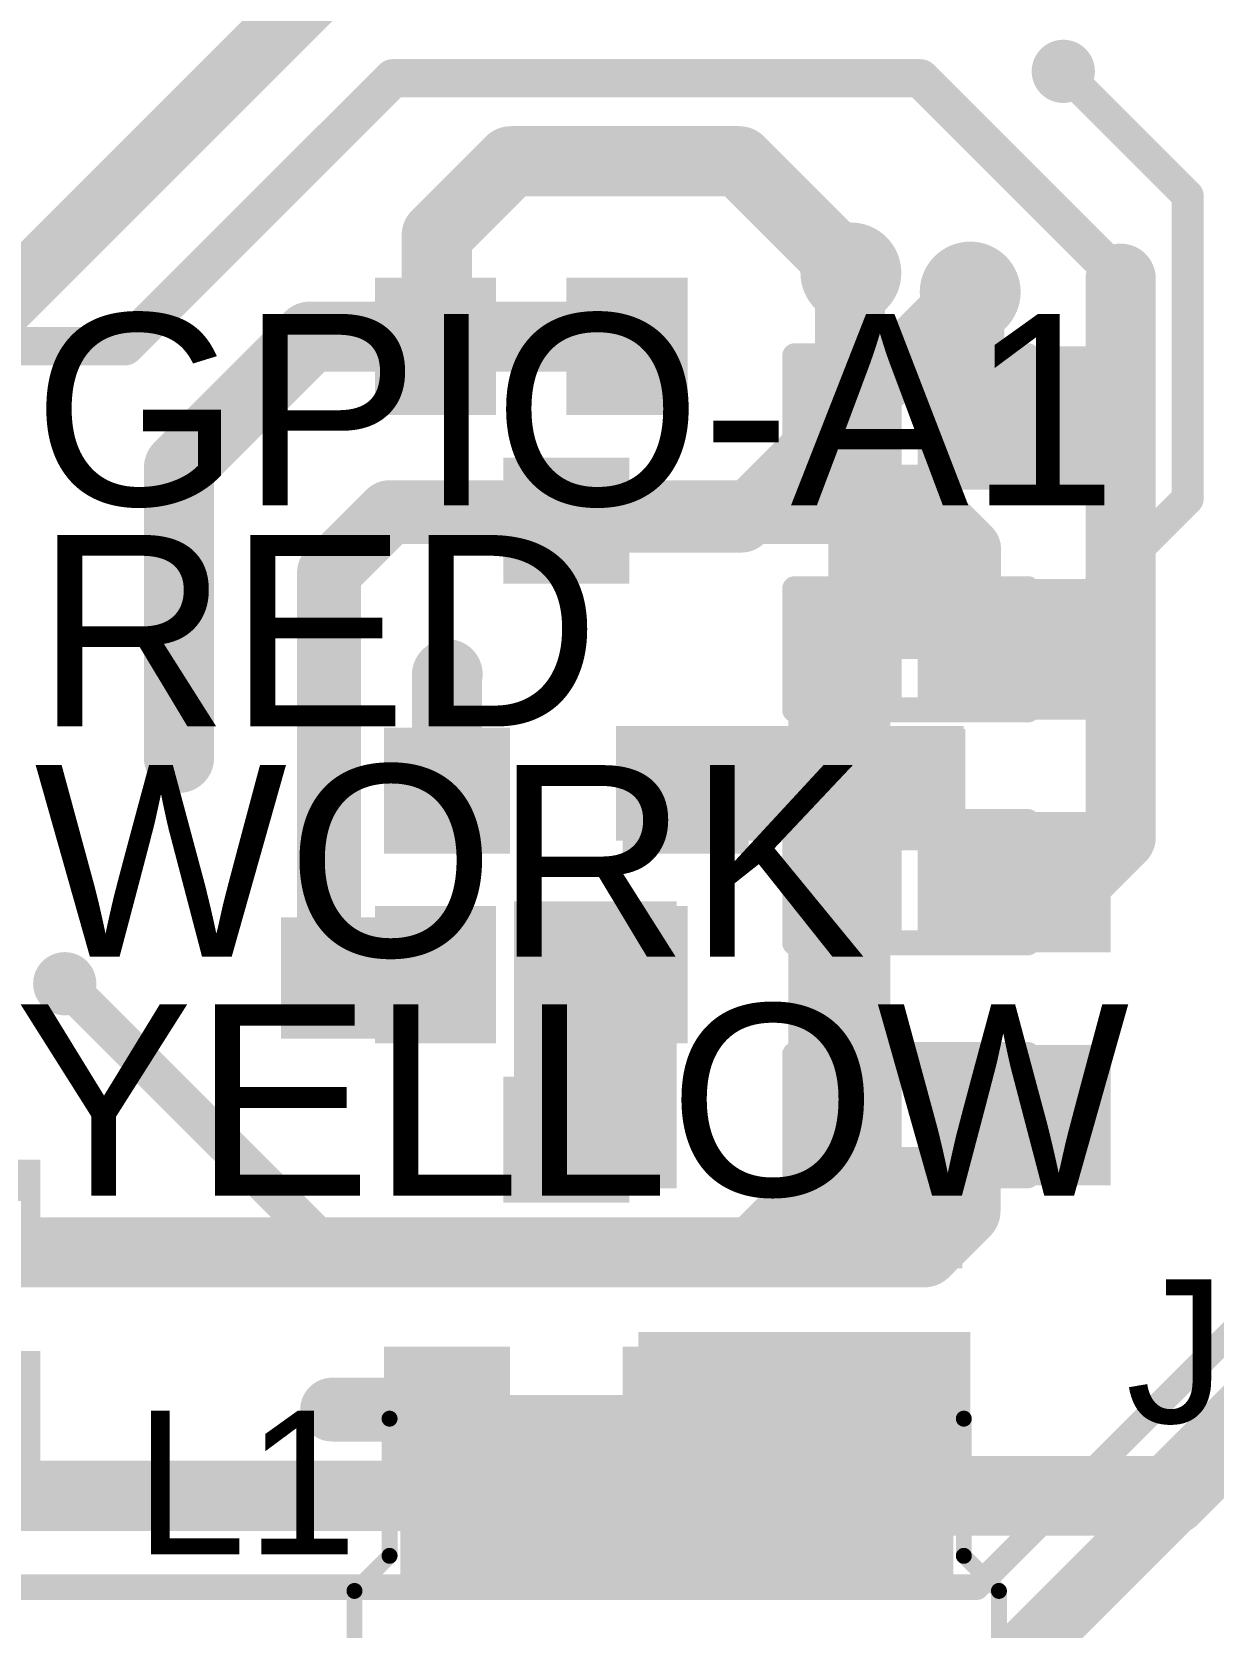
# Model space of a CAD drawing. Header units: millimetres. Extents: x -0.39 to 4.37, y -0.38 to 3.54.
# Drawn here: x 3.323 to 3.693, y 0.397 to 0.897 of the extents above; entities that cross this region are included whole.
import ezdxf

# ---------------------------------------------------------------- set-up
doc = ezdxf.new("R2010")
doc.units = ezdxf.units.MM
doc.header["$MEASUREMENT"] = 0
for name, color, linetype in [('BottomLayer', 5, 'Continuous'), ('BottomPaste', 16, 'Continuous'), ('BottomSolder', 6, 'Continuous'), ('TopLayer', 1, 'Continuous'), ('TopOverlay', 2, 'Continuous'), ('TopPaste', 8, 'Continuous'), ('TopSolder', 216, 'Continuous'), ('ViaHoleLayer', 16, 'Continuous')]:
    doc.layers.add(name, color=color, linetype=linetype)
doc.styles.add('Arial', font='', dxfattribs={"height": 0.2})
doc.styles.get('Arial').set_extended_font_data('Arial')

# ---------------------------------------------------------------- blocks, each defined once
blk = doc.blocks.new('FNR5040SR24NT_78')
at = {"layer": 'TopLayer'}
for points in [[(-0.10039, 0.08268), (-0.04528, 0.08268), (-0.04528, -0.08268), (-0.10039, -0.08268)], [(0.04528, 0.08268), (0.10039, 0.08268), (0.10039, -0.08268), (0.04528, -0.08268)]]:
    blk.add_hatch(color=1, dxfattribs=at).paths.add_polyline_path(points)
at = {"layer": 'TopPaste'}
for points in [[(-0.10039, 0.08268), (-0.04528, 0.08268), (-0.04528, -0.08268), (-0.10039, -0.08268)], [(0.04528, 0.08268), (0.10039, 0.08268), (0.10039, -0.08268), (0.04528, -0.08268)]]:
    blk.add_hatch(color=8, dxfattribs=at).paths.add_polyline_path(points)
at = {"layer": 'TopSolder'}
for points in [[(-0.10439, 0.08668), (-0.04128, 0.08668), (-0.04128, -0.08668), (-0.10439, -0.08668)], [(0.04128, 0.08668), (0.10439, 0.08668), (0.10439, -0.08668), (0.04128, -0.08668)]]:
    blk.add_hatch(color=216, dxfattribs=at).paths.add_polyline_path(points)
at = {"layer": 'TopOverlay', "const_width": 0.005}
for points in [[(-0.054, 0.09), (-0.043, 0.101)], [(0.042, 0.101), (-0.043, 0.101)], [(0.053, 0.09), (0.042, 0.101)], [(-0.054, 0.09), (-0.097, 0.09)], [(0.096, 0.09), (0.053, 0.09)], [(-0.054, -0.09), (-0.097, -0.09)], [(-0.043, -0.101), (-0.054, -0.09)], [(0.042, -0.101), (0.053, -0.09)], [(0.096, -0.09), (0.053, -0.09)], [(0.042, -0.101), (-0.043, -0.101)]]:
    blk.add_lwpolyline(points, dxfattribs=at)
at = {"layer": 'TopOverlay', "const_width": 0.0025}
for points in [[(-0.04425, 0.101, 1), (-0.04175, 0.101, 1)], [(-0.04425, 0.101, 1), (-0.04175, 0.101, 1)], [(0.04075, 0.101, 1), (0.04325, 0.101, 1)], [(0.04075, 0.101, 1), (0.04325, 0.101, 1)], [(-0.09825, 0.09, 1), (-0.09575, 0.09, 1)], [(-0.05525, 0.09, 1), (-0.05275, 0.09, 1)], [(-0.05525, 0.09, 1), (-0.05275, 0.09, 1)], [(0.05175, 0.09, 1), (0.05425, 0.09, 1)], [(0.05175, 0.09, 1), (0.05425, 0.09, 1)], [(0.09475, 0.09, 1), (0.09725, 0.09, 1)], [(-0.09825, -0.09, 1), (-0.09575, -0.09, 1)], [(-0.05525, -0.09, 1), (-0.05275, -0.09, 1)], [(-0.05525, -0.09, 1), (-0.05275, -0.09, 1)], [(0.05175, -0.09, 1), (0.05425, -0.09, 1)], [(0.05175, -0.09, 1), (0.05425, -0.09, 1)], [(0.09475, -0.09, 1), (0.09725, -0.09, 1)], [(-0.04425, -0.101, 1), (-0.04175, -0.101, 1)], [(-0.04425, -0.101, 1), (-0.04175, -0.101, 1)], [(0.04075, -0.101, 1), (0.04325, -0.101, 1)], [(0.04075, -0.101, 1), (0.04325, -0.101, 1)]]:
    blk.add_lwpolyline(points, format="xyb", close=True, dxfattribs=at)
blk = doc.blocks.new('RES0603_B_140')
at = {"layer": 'BottomLayer'}
for points in [[(-0.045, -0.0175), (-0.045, 0.0175), (-0.015, 0.0175), (-0.015, -0.0175)], [(0.015, -0.0175), (0.015, 0.0175), (0.045, 0.0175), (0.045, -0.0175)]]:
    blk.add_hatch(color=5, dxfattribs=at).paths.add_polyline_path(points)
at = {"layer": 'BottomPaste'}
for points in [[(-0.045, -0.0175), (-0.045, 0.0175), (-0.015, 0.0175), (-0.015, -0.0175)], [(0.015, -0.0175), (0.015, 0.0175), (0.045, 0.0175), (0.045, -0.0175)]]:
    blk.add_hatch(color=16, dxfattribs=at).paths.add_polyline_path(points)
at = {"layer": 'BottomSolder'}
for points in [[(-0.049, -0.0215), (-0.049, 0.0215), (-0.011, 0.0215), (-0.011, -0.0215)], [(0.011, -0.0215), (0.011, 0.0215), (0.049, 0.0215), (0.049, -0.0215)]]:
    blk.add_hatch(color=6, dxfattribs=at).paths.add_polyline_path(points)
blk = doc.blocks.new('RES0603_B_141')
at = {"layer": 'BottomLayer'}
for points in [[(-0.045, -0.0175), (-0.045, 0.0175), (-0.015, 0.0175), (-0.015, -0.0175)], [(0.015, -0.0175), (0.015, 0.0175), (0.045, 0.0175), (0.045, -0.0175)]]:
    blk.add_hatch(color=5, dxfattribs=at).paths.add_polyline_path(points)
at = {"layer": 'BottomPaste'}
for points in [[(-0.045, -0.0175), (-0.045, 0.0175), (-0.015, 0.0175), (-0.015, -0.0175)], [(0.015, -0.0175), (0.015, 0.0175), (0.045, 0.0175), (0.045, -0.0175)]]:
    blk.add_hatch(color=16, dxfattribs=at).paths.add_polyline_path(points)
at = {"layer": 'BottomSolder'}
for points in [[(-0.049, -0.0215), (-0.049, 0.0215), (-0.011, 0.0215), (-0.011, -0.0215)], [(0.011, -0.0215), (0.011, 0.0215), (0.049, 0.0215), (0.049, -0.0215)]]:
    blk.add_hatch(color=6, dxfattribs=at).paths.add_polyline_path(points)
blk = doc.blocks.new('RES0603_B_144')
at = {"layer": 'BottomLayer'}
for points in [[(-0.045, -0.0175), (-0.045, 0.0175), (-0.015, 0.0175), (-0.015, -0.0175)], [(0.015, -0.0175), (0.015, 0.0175), (0.045, 0.0175), (0.045, -0.0175)]]:
    blk.add_hatch(color=5, dxfattribs=at).paths.add_polyline_path(points)
at = {"layer": 'BottomPaste'}
for points in [[(-0.045, -0.0175), (-0.045, 0.0175), (-0.015, 0.0175), (-0.015, -0.0175)], [(0.015, -0.0175), (0.015, 0.0175), (0.045, 0.0175), (0.045, -0.0175)]]:
    blk.add_hatch(color=16, dxfattribs=at).paths.add_polyline_path(points)
at = {"layer": 'BottomSolder'}
for points in [[(-0.049, -0.0215), (-0.049, 0.0215), (-0.011, 0.0215), (-0.011, -0.0215)], [(0.011, -0.0215), (0.011, 0.0215), (0.049, 0.0215), (0.049, -0.0215)]]:
    blk.add_hatch(color=6, dxfattribs=at).paths.add_polyline_path(points)
blk = doc.blocks.new('RES0603_B_154')
at = {"layer": 'BottomLayer'}
for points in [[(-0.045, -0.0175), (-0.045, 0.0175), (-0.015, 0.0175), (-0.015, -0.0175)], [(0.015, -0.0175), (0.015, 0.0175), (0.045, 0.0175), (0.045, -0.0175)]]:
    blk.add_hatch(color=5, dxfattribs=at).paths.add_polyline_path(points)
at = {"layer": 'BottomPaste'}
for points in [[(-0.045, -0.0175), (-0.045, 0.0175), (-0.015, 0.0175), (-0.015, -0.0175)], [(0.015, -0.0175), (0.015, 0.0175), (0.045, 0.0175), (0.045, -0.0175)]]:
    blk.add_hatch(color=16, dxfattribs=at).paths.add_polyline_path(points)
at = {"layer": 'BottomSolder'}
for points in [[(-0.049, -0.0215), (-0.049, 0.0215), (-0.011, 0.0215), (-0.011, -0.0215)], [(0.011, -0.0215), (0.011, 0.0215), (0.049, 0.0215), (0.049, -0.0215)]]:
    blk.add_hatch(color=6, dxfattribs=at).paths.add_polyline_path(points)
blk = doc.blocks.new('RES0603_B_155')
at = {"layer": 'BottomLayer'}
for points in [[(-0.045, -0.0175), (-0.045, 0.0175), (-0.015, 0.0175), (-0.015, -0.0175)], [(0.015, -0.0175), (0.015, 0.0175), (0.045, 0.0175), (0.045, -0.0175)]]:
    blk.add_hatch(color=5, dxfattribs=at).paths.add_polyline_path(points)
at = {"layer": 'BottomPaste'}
for points in [[(-0.045, -0.0175), (-0.045, 0.0175), (-0.015, 0.0175), (-0.015, -0.0175)], [(0.015, -0.0175), (0.015, 0.0175), (0.045, 0.0175), (0.045, -0.0175)]]:
    blk.add_hatch(color=16, dxfattribs=at).paths.add_polyline_path(points)
at = {"layer": 'BottomSolder'}
for points in [[(-0.049, -0.0215), (-0.049, 0.0215), (-0.011, 0.0215), (-0.011, -0.0215)], [(0.011, -0.0215), (0.011, 0.0215), (0.049, 0.0215), (0.049, -0.0215)]]:
    blk.add_hatch(color=6, dxfattribs=at).paths.add_polyline_path(points)
blk = doc.blocks.new('SOT23_3_B_198')
at = {"layer": 'BottomLayer'}
for points in [[(-0.02166, 0.02657), (-0.05316, 0.02657), (-0.05316, 0.05807), (-0.02166, 0.05807)], [(0.05314, 0.02657), (0.02165, 0.02657), (0.02165, 0.05807), (0.05314, 0.05807)], [(0.01574, -0.05807), (-0.01575, -0.05807), (-0.01575, -0.02657), (0.01574, -0.02657)]]:
    blk.add_hatch(color=5, dxfattribs=at).paths.add_polyline_path(points)
at = {"layer": 'BottomPaste'}
for points in [[(-0.02166, 0.02657), (-0.05316, 0.02657), (-0.05316, 0.05807), (-0.02166, 0.05807)], [(0.05314, 0.02657), (0.02165, 0.02657), (0.02165, 0.05807), (0.05314, 0.05807)], [(0.01574, -0.05807), (-0.01575, -0.05807), (-0.01575, -0.02657), (0.01574, -0.02657)]]:
    blk.add_hatch(color=16, dxfattribs=at).paths.add_polyline_path(points)
at = {"layer": 'BottomSolder'}
for points in [[(-0.01766, 0.02257), (-0.05716, 0.02257), (-0.05716, 0.06207), (-0.01766, 0.06207)], [(0.05714, 0.02257), (0.01765, 0.02257), (0.01765, 0.06207), (0.05714, 0.06207)], [(0.01974, -0.06207), (-0.01975, -0.06207), (-0.01975, -0.02257), (0.01974, -0.02257)]]:
    blk.add_hatch(color=6, dxfattribs=at).paths.add_polyline_path(points)
blk = doc.blocks.new('SOT23_3_B_200')
at = {"layer": 'BottomLayer'}
for points in [[(-0.02166, 0.02657), (-0.05316, 0.02657), (-0.05316, 0.05807), (-0.02166, 0.05807)], [(0.05314, 0.02657), (0.02165, 0.02657), (0.02165, 0.05807), (0.05314, 0.05807)], [(0.01574, -0.05807), (-0.01575, -0.05807), (-0.01575, -0.02657), (0.01574, -0.02657)]]:
    blk.add_hatch(color=5, dxfattribs=at).paths.add_polyline_path(points)
at = {"layer": 'BottomPaste'}
for points in [[(-0.02166, 0.02657), (-0.05316, 0.02657), (-0.05316, 0.05807), (-0.02166, 0.05807)], [(0.05314, 0.02657), (0.02165, 0.02657), (0.02165, 0.05807), (0.05314, 0.05807)], [(0.01574, -0.05807), (-0.01575, -0.05807), (-0.01575, -0.02657), (0.01574, -0.02657)]]:
    blk.add_hatch(color=16, dxfattribs=at).paths.add_polyline_path(points)
at = {"layer": 'BottomSolder'}
for points in [[(-0.01766, 0.02257), (-0.05716, 0.02257), (-0.05716, 0.06207), (-0.01766, 0.06207)], [(0.05714, 0.02257), (0.01765, 0.02257), (0.01765, 0.06207), (0.05714, 0.06207)], [(0.01974, -0.06207), (-0.01975, -0.06207), (-0.01975, -0.02257), (0.01974, -0.02257)]]:
    blk.add_hatch(color=6, dxfattribs=at).paths.add_polyline_path(points)
blk = doc.blocks.new('LED_0402_228')
at = {"layer": 'TopLayer'}
for points in [[(-0.03091, 0.01417), (-0.0065, 0.01417), (-0.0065, -0.01417), (-0.03091, -0.01417)], [(0.0065, 0.01417), (0.03091, 0.01417), (0.03091, -0.01417), (0.0065, -0.01417)]]:
    blk.add_hatch(color=1, dxfattribs=at).paths.add_polyline_path(points)
at = {"layer": 'TopOverlay'}
blk.add_hatch(color=2, dxfattribs=at).paths.add_polyline_path([(0.037, -0.022), (0.063, -0.022), (0.063, 0.022), (0.037, 0.022)])
at = {"layer": 'TopPaste'}
for points in [[(-0.03091, 0.01417), (-0.0065, 0.01417), (-0.0065, -0.01417), (-0.03091, -0.01417)], [(0.0065, 0.01417), (0.03091, 0.01417), (0.03091, -0.01417), (0.0065, -0.01417)]]:
    blk.add_hatch(color=8, dxfattribs=at).paths.add_polyline_path(points)
at = {"layer": 'TopSolder'}
for points in [[(-0.03491, 0.01817), (-0.0025, 0.01817), (-0.0025, -0.01817), (-0.03491, -0.01817)], [(0.0025, 0.01817), (0.03491, 0.01817), (0.03491, -0.01817), (0.0025, -0.01817)]]:
    blk.add_hatch(color=216, dxfattribs=at).paths.add_polyline_path(points)
at = {"layer": 'TopOverlay', "const_width": 0.00787}
for points in [[(-0.036, 0.019), (0.037, 0.019)], [(-0.036, -0.019), (-0.036, 0.019)], [(0.037, -0.019), (0.037, 0.019)], [(-0.036, -0.019), (0.037, -0.019)]]:
    blk.add_lwpolyline(points, dxfattribs=at)
at = {"layer": 'TopOverlay', "const_width": 0.00394}
for points in [[(-0.03797, 0.019, 1), (-0.03403, 0.019, 1)], [(-0.03797, 0.019, 1), (-0.03403, 0.019, 1)], [(0.03503, 0.019, 1), (0.03897, 0.019, 1)], [(0.03503, 0.019, 1), (0.03897, 0.019, 1)], [(-0.03797, -0.019, 1), (-0.03403, -0.019, 1)], [(-0.03797, -0.019, 1), (-0.03403, -0.019, 1)], [(0.03503, -0.019, 1), (0.03897, -0.019, 1)], [(0.03503, -0.019, 1), (0.03897, -0.019, 1)]]:
    blk.add_lwpolyline(points, format="xyb", close=True, dxfattribs=at)
blk = doc.blocks.new('LED_0402_229')
at = {"layer": 'TopLayer'}
for points in [[(-0.03091, 0.01417), (-0.0065, 0.01417), (-0.0065, -0.01417), (-0.03091, -0.01417)], [(0.0065, 0.01417), (0.03091, 0.01417), (0.03091, -0.01417), (0.0065, -0.01417)]]:
    blk.add_hatch(color=1, dxfattribs=at).paths.add_polyline_path(points)
at = {"layer": 'TopOverlay'}
blk.add_hatch(color=2, dxfattribs=at).paths.add_polyline_path([(0.037, -0.022), (0.063, -0.022), (0.063, 0.022), (0.037, 0.022)])
at = {"layer": 'TopPaste'}
for points in [[(-0.03091, 0.01417), (-0.0065, 0.01417), (-0.0065, -0.01417), (-0.03091, -0.01417)], [(0.0065, 0.01417), (0.03091, 0.01417), (0.03091, -0.01417), (0.0065, -0.01417)]]:
    blk.add_hatch(color=8, dxfattribs=at).paths.add_polyline_path(points)
at = {"layer": 'TopSolder'}
for points in [[(-0.03491, 0.01817), (-0.0025, 0.01817), (-0.0025, -0.01817), (-0.03491, -0.01817)], [(0.0025, 0.01817), (0.03491, 0.01817), (0.03491, -0.01817), (0.0025, -0.01817)]]:
    blk.add_hatch(color=216, dxfattribs=at).paths.add_polyline_path(points)
at = {"layer": 'TopOverlay', "const_width": 0.00787}
for points in [[(-0.036, -0.019), (-0.036, 0.019)], [(-0.036, 0.019), (0.037, 0.019)], [(0.037, -0.019), (0.037, 0.019)], [(-0.036, -0.019), (0.037, -0.019)]]:
    blk.add_lwpolyline(points, dxfattribs=at)
at = {"layer": 'TopOverlay', "const_width": 0.00394}
for points in [[(-0.03797, 0.019, 1), (-0.03403, 0.019, 1)], [(-0.03797, 0.019, 1), (-0.03403, 0.019, 1)], [(0.03503, 0.019, 1), (0.03897, 0.019, 1)], [(0.03503, 0.019, 1), (0.03897, 0.019, 1)], [(-0.03797, -0.019, 1), (-0.03403, -0.019, 1)], [(-0.03797, -0.019, 1), (-0.03403, -0.019, 1)], [(0.03503, -0.019, 1), (0.03897, -0.019, 1)], [(0.03503, -0.019, 1), (0.03897, -0.019, 1)]]:
    blk.add_lwpolyline(points, format="xyb", close=True, dxfattribs=at)
blk = doc.blocks.new('LED_0402_230')
at = {"layer": 'TopLayer'}
for points in [[(-0.03091, 0.01417), (-0.0065, 0.01417), (-0.0065, -0.01417), (-0.03091, -0.01417)], [(0.0065, 0.01417), (0.03091, 0.01417), (0.03091, -0.01417), (0.0065, -0.01417)]]:
    blk.add_hatch(color=1, dxfattribs=at).paths.add_polyline_path(points)
at = {"layer": 'TopOverlay'}
blk.add_hatch(color=2, dxfattribs=at).paths.add_polyline_path([(0.037, -0.022), (0.063, -0.022), (0.063, 0.022), (0.037, 0.022)])
at = {"layer": 'TopPaste'}
for points in [[(-0.03091, 0.01417), (-0.0065, 0.01417), (-0.0065, -0.01417), (-0.03091, -0.01417)], [(0.0065, 0.01417), (0.03091, 0.01417), (0.03091, -0.01417), (0.0065, -0.01417)]]:
    blk.add_hatch(color=8, dxfattribs=at).paths.add_polyline_path(points)
at = {"layer": 'TopSolder'}
for points in [[(-0.03491, 0.01817), (-0.0025, 0.01817), (-0.0025, -0.01817), (-0.03491, -0.01817)], [(0.0025, 0.01817), (0.03491, 0.01817), (0.03491, -0.01817), (0.0025, -0.01817)]]:
    blk.add_hatch(color=216, dxfattribs=at).paths.add_polyline_path(points)
at = {"layer": 'TopOverlay', "const_width": 0.00787}
for points in [[(-0.036, -0.019), (-0.036, 0.019)], [(-0.036, 0.019), (0.037, 0.019)], [(0.037, -0.019), (0.037, 0.019)], [(-0.036, -0.019), (0.037, -0.019)]]:
    blk.add_lwpolyline(points, dxfattribs=at)
at = {"layer": 'TopOverlay', "const_width": 0.00394}
for points in [[(-0.03797, 0.019, 1), (-0.03403, 0.019, 1)], [(-0.03797, 0.019, 1), (-0.03403, 0.019, 1)], [(0.03503, 0.019, 1), (0.03897, 0.019, 1)], [(0.03503, 0.019, 1), (0.03897, 0.019, 1)], [(-0.03797, -0.019, 1), (-0.03403, -0.019, 1)], [(-0.03797, -0.019, 1), (-0.03403, -0.019, 1)], [(0.03503, -0.019, 1), (0.03897, -0.019, 1)], [(0.03503, -0.019, 1), (0.03897, -0.019, 1)]]:
    blk.add_lwpolyline(points, format="xyb", close=True, dxfattribs=at)
blk = doc.blocks.new('LED_0402_231')
at = {"layer": 'TopLayer'}
for points in [[(-0.03091, 0.01417), (-0.0065, 0.01417), (-0.0065, -0.01417), (-0.03091, -0.01417)], [(0.0065, 0.01417), (0.03091, 0.01417), (0.03091, -0.01417), (0.0065, -0.01417)]]:
    blk.add_hatch(color=1, dxfattribs=at).paths.add_polyline_path(points)
at = {"layer": 'TopOverlay'}
blk.add_hatch(color=2, dxfattribs=at).paths.add_polyline_path([(0.037, -0.022), (0.063, -0.022), (0.063, 0.022), (0.037, 0.022)])
at = {"layer": 'TopPaste'}
for points in [[(-0.03091, 0.01417), (-0.0065, 0.01417), (-0.0065, -0.01417), (-0.03091, -0.01417)], [(0.0065, 0.01417), (0.03091, 0.01417), (0.03091, -0.01417), (0.0065, -0.01417)]]:
    blk.add_hatch(color=8, dxfattribs=at).paths.add_polyline_path(points)
at = {"layer": 'TopSolder'}
for points in [[(-0.03491, 0.01817), (-0.0025, 0.01817), (-0.0025, -0.01817), (-0.03491, -0.01817)], [(0.0025, 0.01817), (0.03491, 0.01817), (0.03491, -0.01817), (0.0025, -0.01817)]]:
    blk.add_hatch(color=216, dxfattribs=at).paths.add_polyline_path(points)
at = {"layer": 'TopOverlay', "const_width": 0.00787}
for points in [[(-0.036, -0.019), (-0.036, 0.019)], [(-0.036, 0.019), (0.037, 0.019)], [(0.037, -0.019), (0.037, 0.019)], [(-0.036, -0.019), (0.037, -0.019)]]:
    blk.add_lwpolyline(points, dxfattribs=at)
at = {"layer": 'TopOverlay', "const_width": 0.00394}
for points in [[(-0.03797, 0.019, 1), (-0.03403, 0.019, 1)], [(-0.03797, 0.019, 1), (-0.03403, 0.019, 1)], [(0.03503, 0.019, 1), (0.03897, 0.019, 1)], [(0.03503, 0.019, 1), (0.03897, 0.019, 1)], [(-0.03797, -0.019, 1), (-0.03403, -0.019, 1)], [(-0.03797, -0.019, 1), (-0.03403, -0.019, 1)], [(0.03503, -0.019, 1), (0.03897, -0.019, 1)], [(0.03503, -0.019, 1), (0.03897, -0.019, 1)]]:
    blk.add_lwpolyline(points, format="xyb", close=True, dxfattribs=at)

msp = doc.modelspace()

# ---------------------------------------------------------------- hatches: boundary and pattern name
at = {"layer": 'BottomLayer'}
h = msp.add_hatch(color=5, dxfattribs=at)
edge = h.paths.add_edge_path()
edge.add_arc((3.646, 0.885), 0.00591, 0, 360)
h = msp.add_hatch(color=5, dxfattribs=at)
edge = h.paths.add_edge_path()
edge.add_arc((3.57942, 0.82182), 0.01181, 0, 360)
h = msp.add_hatch(color=5, dxfattribs=at)
edge = h.paths.add_edge_path()
edge.add_arc((3.61682, 0.81582), 0.01181, 0, 360)
h = msp.add_hatch(color=5, dxfattribs=at)
edge = h.paths.add_edge_path()
edge.add_arc((3.664, 0.82), 0.00591, 0, 360)
h = msp.add_hatch(color=5, dxfattribs=at)
edge = h.paths.add_edge_path()
edge.add_arc((3.50882, 0.80182), 0.00591, 0, 360)
h = msp.add_hatch(color=5, dxfattribs=at)
edge = h.paths.add_edge_path()
edge.add_arc((3.453, 0.696), 0.00591, 0, 360)
h = msp.add_hatch(color=5, dxfattribs=at)
edge = h.paths.add_edge_path()
edge.add_arc((3.36882, 0.66982), 0.00591, 0, 360)
for points in [[(3.50582, 0.64382), (3.61482, 0.64382), (3.61482, 0.67982), (3.50582, 0.67982)], [(3.47382, 0.53482), (3.52482, 0.53482), (3.52482, 0.62482), (3.47382, 0.62482)], [(3.40082, 0.58182), (3.46482, 0.58182), (3.46482, 0.61982), (3.40082, 0.61982)], [(3.51282, 0.43782), (3.61682, 0.43782), (3.61682, 0.48982), (3.51282, 0.48982)]]:
    msp.add_hatch(color=5, dxfattribs=at).paths.add_polyline_path(points)
h = msp.add_hatch(color=5, dxfattribs=at)
edge = h.paths.add_edge_path()
edge.add_arc((3.41681, 0.59782), 0.01181, 0, 360)
h = msp.add_hatch(color=5, dxfattribs=at)
edge = h.paths.add_edge_path()
edge.add_arc((3.57582, 0.59482), 0.01181, 0, 360)
h = msp.add_hatch(color=5, dxfattribs=at)
edge = h.paths.add_edge_path()
edge.add_arc((3.333, 0.599), 0.00591, 0, 360)
h = msp.add_hatch(color=5, dxfattribs=at)
edge = h.paths.add_edge_path()
edge.add_arc((3.41682, 0.4655), 0.00591, 0, 360)
at = {"layer": 'BottomSolder'}
h = msp.add_hatch(color=6, dxfattribs=at)
edge = h.paths.add_edge_path()
edge.add_arc((3.646, 0.885), 0.00991, 0, 360)
h = msp.add_hatch(color=6, dxfattribs=at)
edge = h.paths.add_edge_path()
edge.add_arc((3.57942, 0.82182), 0.01581, 0, 360)
h = msp.add_hatch(color=6, dxfattribs=at)
edge = h.paths.add_edge_path()
edge.add_arc((3.61682, 0.81582), 0.01581, 0, 360)
h = msp.add_hatch(color=6, dxfattribs=at)
edge = h.paths.add_edge_path()
edge.add_arc((3.664, 0.82), 0.00991, 0, 360)
h = msp.add_hatch(color=6, dxfattribs=at)
edge = h.paths.add_edge_path()
edge.add_arc((3.50882, 0.80182), 0.00991, 0, 360)
h = msp.add_hatch(color=6, dxfattribs=at)
edge = h.paths.add_edge_path()
edge.add_arc((3.453, 0.696), 0.00991, 0, 360)
h = msp.add_hatch(color=6, dxfattribs=at)
edge = h.paths.add_edge_path()
edge.add_arc((3.36882, 0.66982), 0.00991, 0, 360)
h = msp.add_hatch(color=6, dxfattribs=at)
edge = h.paths.add_edge_path()
edge.add_arc((3.41681, 0.59782), 0.01581, 0, 360)
h = msp.add_hatch(color=6, dxfattribs=at)
edge = h.paths.add_edge_path()
edge.add_arc((3.57582, 0.59482), 0.01581, 0, 360)
h = msp.add_hatch(color=6, dxfattribs=at)
edge = h.paths.add_edge_path()
edge.add_arc((3.333, 0.599), 0.00991, 0, 360)
h = msp.add_hatch(color=6, dxfattribs=at)
edge = h.paths.add_edge_path()
edge.add_arc((3.41682, 0.4655), 0.00991, 0, 360)
at = {"layer": 'TopLayer'}
h = msp.add_hatch(color=1, dxfattribs=at)
edge = h.paths.add_edge_path()
edge.add_arc((3.646, 0.885), 0.00591, 0, 360)
h = msp.add_hatch(color=1, dxfattribs=at)
edge = h.paths.add_edge_path()
edge.add_arc((3.57942, 0.82182), 0.01181, 0, 360)
h = msp.add_hatch(color=1, dxfattribs=at)
edge = h.paths.add_edge_path()
edge.add_arc((3.61682, 0.81582), 0.01181, 0, 360)
h = msp.add_hatch(color=1, dxfattribs=at)
edge = h.paths.add_edge_path()
edge.add_arc((3.664, 0.82), 0.00591, 0, 360)
h = msp.add_hatch(color=1, dxfattribs=at)
edge = h.paths.add_edge_path()
edge.add_arc((3.50882, 0.80182), 0.00591, 0, 360)
msp.add_hatch(color=1, dxfattribs=at).paths.add_polyline_path([(3.55982, 0.54082), (3.59182, 0.54082), (3.59182, 0.72182), (3.55982, 0.72182)])
h = msp.add_hatch(color=1, dxfattribs=at)
edge = h.paths.add_edge_path()
edge.add_arc((3.453, 0.696), 0.00591, 0, 360)
h = msp.add_hatch(color=1, dxfattribs=at)
edge = h.paths.add_edge_path()
edge.add_arc((3.36882, 0.66982), 0.00591, 0, 360)
h = msp.add_hatch(color=1, dxfattribs=at)
edge = h.paths.add_edge_path()
edge.add_arc((3.41681, 0.59782), 0.01181, 0, 360)
h = msp.add_hatch(color=1, dxfattribs=at)
edge = h.paths.add_edge_path()
edge.add_arc((3.57582, 0.59482), 0.01181, 0, 360)
h = msp.add_hatch(color=1, dxfattribs=at)
edge = h.paths.add_edge_path()
edge.add_arc((3.333, 0.599), 0.00591, 0, 360)
h = msp.add_hatch(color=1, dxfattribs=at)
edge = h.paths.add_edge_path()
edge.add_arc((3.41682, 0.4655), 0.00591, 0, 360)
at = {"layer": 'TopSolder'}
h = msp.add_hatch(color=216, dxfattribs=at)
edge = h.paths.add_edge_path()
edge.add_arc((3.646, 0.885), 0.00991, 0, 360)
h = msp.add_hatch(color=216, dxfattribs=at)
edge = h.paths.add_edge_path()
edge.add_arc((3.57942, 0.82182), 0.01581, 0, 360)
h = msp.add_hatch(color=216, dxfattribs=at)
edge = h.paths.add_edge_path()
edge.add_arc((3.61682, 0.81582), 0.01581, 0, 360)
h = msp.add_hatch(color=216, dxfattribs=at)
edge = h.paths.add_edge_path()
edge.add_arc((3.664, 0.82), 0.00991, 0, 360)
h = msp.add_hatch(color=216, dxfattribs=at)
edge = h.paths.add_edge_path()
edge.add_arc((3.50882, 0.80182), 0.00991, 0, 360)
h = msp.add_hatch(color=216, dxfattribs=at)
edge = h.paths.add_edge_path()
edge.add_arc((3.453, 0.696), 0.00991, 0, 360)
h = msp.add_hatch(color=216, dxfattribs=at)
edge = h.paths.add_edge_path()
edge.add_arc((3.36882, 0.66982), 0.00991, 0, 360)
h = msp.add_hatch(color=216, dxfattribs=at)
edge = h.paths.add_edge_path()
edge.add_arc((3.41681, 0.59782), 0.01581, 0, 360)
h = msp.add_hatch(color=216, dxfattribs=at)
edge = h.paths.add_edge_path()
edge.add_arc((3.57582, 0.59482), 0.01581, 0, 360)
h = msp.add_hatch(color=216, dxfattribs=at)
edge = h.paths.add_edge_path()
edge.add_arc((3.333, 0.599), 0.00991, 0, 360)
h = msp.add_hatch(color=216, dxfattribs=at)
edge = h.paths.add_edge_path()
edge.add_arc((3.41682, 0.4655), 0.00991, 0, 360)
at = {"layer": 'ViaHoleLayer'}
h = msp.add_hatch(color=16, dxfattribs=at)
edge = h.paths.add_edge_path()
edge.add_arc((3.646, 0.885), 0.00394, 0, 360)
h = msp.add_hatch(color=16, dxfattribs=at)
edge = h.paths.add_edge_path()
edge.add_arc((3.57942, 0.82182), 0.00591, 0, 360)
h = msp.add_hatch(color=16, dxfattribs=at)
edge = h.paths.add_edge_path()
edge.add_arc((3.61682, 0.81582), 0.00591, 0, 360)
h = msp.add_hatch(color=16, dxfattribs=at)
edge = h.paths.add_edge_path()
edge.add_arc((3.664, 0.82), 0.00394, 0, 360)
h = msp.add_hatch(color=16, dxfattribs=at)
edge = h.paths.add_edge_path()
edge.add_arc((3.50882, 0.80182), 0.00394, 0, 360)
h = msp.add_hatch(color=16, dxfattribs=at)
edge = h.paths.add_edge_path()
edge.add_arc((3.453, 0.696), 0.00394, 0, 360)
h = msp.add_hatch(color=16, dxfattribs=at)
edge = h.paths.add_edge_path()
edge.add_arc((3.36882, 0.66982), 0.00394, 0, 360)
h = msp.add_hatch(color=16, dxfattribs=at)
edge = h.paths.add_edge_path()
edge.add_arc((3.333, 0.599), 0.00394, 0, 360)
h = msp.add_hatch(color=16, dxfattribs=at)
edge = h.paths.add_edge_path()
edge.add_arc((3.41681, 0.59782), 0.00591, 0, 360)
h = msp.add_hatch(color=16, dxfattribs=at)
edge = h.paths.add_edge_path()
edge.add_arc((3.57582, 0.59482), 0.00591, 0, 360)
h = msp.add_hatch(color=16, dxfattribs=at)
edge = h.paths.add_edge_path()
edge.add_arc((3.41682, 0.4655), 0.00394, 0, 360)

# ---------------------------------------------------------------- linework, layer by layer
at = {"layer": 'BottomLayer'}
for points, const_width in [([(3.35182, 0.79882), (3.43582, 0.88282)], 0.012), ([(3.43582, 0.88282), (3.60118, 0.88282)], 0.012), ([(3.60118, 0.88282), (3.664, 0.82)], 0.012), ([(3.646, 0.885), (3.685, 0.846)], 0.01), ([(3.44961, 0.83361), (3.47282, 0.85682)], 0.022), ([(3.47282, 0.85682), (3.54442, 0.85682)], 0.022), ([(3.54442, 0.85682), (3.57942, 0.82182)], 0.022), ([(3.685, 0.751), (3.685, 0.846)], 0.01), ([(3.44961, 0.79921), (3.44961, 0.83361)], 0.022), ([(3.54515, 0.74415), (3.61682, 0.81582)], 0.02), ([(3.44922, 0.79882), (3.44961, 0.79921)], 0.022), ([(3.50882, 0.80182), (3.50922, 0.80142)], 0.022), ([(3.50922, 0.79882), (3.50922, 0.80142)], 0.022), ([(3.21382, 0.79882), (3.35182, 0.79882)], 0.012), ([(3.65382, 0.71982), (3.685, 0.751)], 0.01), ([(3.49022, 0.74415), (3.54515, 0.74415)], 0.02), ([(3.59382, 0.71982), (3.65382, 0.71982)], 0.01), ([(3.45282, 0.69582), (3.453, 0.696)], 0.022), ([(3.45282, 0.6595), (3.45282, 0.69582)], 0.022), ([(3.333, 0.599), (3.421, 0.511)], 0.012), ([(3.59191, 0.52974), (3.59282, 0.52882)], 0.022), ([(3.538, 0.511), (3.55674, 0.52974)], 0.012), ([(3.55674, 0.52974), (3.59191, 0.52974)], 0.012), ([(3.421, 0.511), (3.538, 0.511)], 0.012), ([(3.61882, 0.40982), (3.70382, 0.49482)], 0.008), ([(3.62982, 0.38582), (3.73082, 0.48682)], 0.02), ([(3.41682, 0.4655), (3.45282, 0.4655)], 0.02), ([(2.64882, 0.40982), (3.61882, 0.40982)], 0.008)]:
    msp.add_lwpolyline(points, dxfattribs=dict(at, const_width=const_width))
for points, const_width in [([(3.43282, 0.88282, 1), (3.43882, 0.88282, 1)], 0.006), ([(3.43282, 0.88282, 1), (3.43882, 0.88282, 1)], 0.006), ([(3.59818, 0.88282, 1), (3.60418, 0.88282, 1)], 0.006), ([(3.59818, 0.88282, 1), (3.60418, 0.88282, 1)], 0.006), ([(3.6435, 0.885, 1), (3.6485, 0.885, 1)], 0.005), ([(3.46732, 0.85682, 1), (3.47832, 0.85682, 1)], 0.011), ([(3.46732, 0.85682, 1), (3.47832, 0.85682, 1)], 0.011), ([(3.53892, 0.85682, 1), (3.54992, 0.85682, 1)], 0.011), ([(3.53892, 0.85682, 1), (3.54992, 0.85682, 1)], 0.011), ([(3.6825, 0.846, 1), (3.6875, 0.846, 1)], 0.005), ([(3.6825, 0.846, 1), (3.6875, 0.846, 1)], 0.005), ([(3.44411, 0.83361, 1), (3.45511, 0.83361, 1)], 0.011), ([(3.44411, 0.83361, 1), (3.45511, 0.83361, 1)], 0.011), ([(3.57392, 0.82182, 1), (3.58492, 0.82182, 1)], 0.011), ([(3.61182, 0.81582, 1), (3.62182, 0.81582, 1)], 0.01), ([(3.661, 0.82, 1), (3.667, 0.82, 1)], 0.006), ([(3.44411, 0.79921, 1), (3.45511, 0.79921, 1)], 0.011), ([(3.44411, 0.79921, 1), (3.45511, 0.79921, 1)], 0.011), ([(3.50332, 0.80182, 1), (3.51432, 0.80182, 1)], 0.011), ([(3.50372, 0.80142, 1), (3.51472, 0.80142, 1)], 0.011), ([(3.50372, 0.80142, 1), (3.51472, 0.80142, 1)], 0.011), ([(3.44372, 0.79882, 1), (3.45472, 0.79882, 1)], 0.011), ([(3.50372, 0.79882, 1), (3.51472, 0.79882, 1)], 0.011), ([(3.34882, 0.79882, 1), (3.35482, 0.79882, 1)], 0.006), ([(3.34882, 0.79882, 1), (3.35482, 0.79882, 1)], 0.006), ([(3.6825, 0.751, 1), (3.6875, 0.751, 1)], 0.005), ([(3.6825, 0.751, 1), (3.6875, 0.751, 1)], 0.005), ([(3.48522, 0.74415, 1), (3.49522, 0.74415, 1)], 0.01), ([(3.54015, 0.74415, 1), (3.55015, 0.74415, 1)], 0.01), ([(3.54015, 0.74415, 1), (3.55015, 0.74415, 1)], 0.01), ([(3.59132, 0.71982, 1), (3.59632, 0.71982, 1)], 0.005), ([(3.65132, 0.71982, 1), (3.65632, 0.71982, 1)], 0.005), ([(3.65132, 0.71982, 1), (3.65632, 0.71982, 1)], 0.005), ([(3.44732, 0.69582, 1), (3.45832, 0.69582, 1)], 0.011), ([(3.44732, 0.69582, 1), (3.45832, 0.69582, 1)], 0.011), ([(3.4475, 0.696, 1), (3.4585, 0.696, 1)], 0.011), ([(3.44732, 0.6595, 1), (3.45832, 0.6595, 1)], 0.011), ([(3.33, 0.599, 1), (3.336, 0.599, 1)], 0.006), ([(3.58641, 0.52974, 1), (3.59741, 0.52974, 1)], 0.011), ([(3.55374, 0.52974, 1), (3.55974, 0.52974, 1)], 0.006), ([(3.55374, 0.52974, 1), (3.55974, 0.52974, 1)], 0.006), ([(3.58732, 0.52882, 1), (3.59832, 0.52882, 1)], 0.011), ([(3.58891, 0.52974, 1), (3.59491, 0.52974, 1)], 0.006), ([(3.418, 0.511, 1), (3.424, 0.511, 1)], 0.006), ([(3.418, 0.511, 1), (3.424, 0.511, 1)], 0.006), ([(3.535, 0.511, 1), (3.541, 0.511, 1)], 0.006), ([(3.535, 0.511, 1), (3.541, 0.511, 1)], 0.006), ([(3.41182, 0.4655, 1), (3.42182, 0.4655, 1)], 0.01), ([(3.44782, 0.4655, 1), (3.45782, 0.4655, 1)], 0.01), ([(3.61682, 0.40982, 1), (3.62082, 0.40982, 1)], 0.004), ([(3.61682, 0.40982, 1), (3.62082, 0.40982, 1)], 0.004)]:
    msp.add_lwpolyline(points, format="xyb", close=True, dxfattribs=dict(at, const_width=const_width))
at = {"layer": 'TopLayer'}
for points, const_width in [([(3.25682, 0.75482), (3.53182, 1.02982)], 0.02), ([(3.57912, 0.77682), (3.57912, 0.82182)], 0.022), ([(3.664, 0.645), (3.664, 0.82)], 0.022), ([(3.61652, 0.77682), (3.61652, 0.81552)], 0.022), ([(3.36882, 0.76082), (3.40982, 0.80182)], 0.022), ([(3.40982, 0.80182), (3.50882, 0.80182)], 0.022), ([(3.61652, 0.77682), (3.61751, 0.77781)], 0.022), ([(3.36882, 0.66982), (3.36882, 0.76082)], 0.022), ([(3.41582, 0.72793), (3.43471, 0.74682)], 0.02), ([(3.43471, 0.74682), (3.60481, 0.74682)], 0.02), ([(3.60481, 0.74682), (3.61652, 0.73511)], 0.02), ([(3.61652, 0.70382), (3.61652, 0.73511)], 0.02), ([(3.41582, 0.61682), (3.41582, 0.72793)], 0.02), ([(3.67949, 0.43849), (3.919, 0.678)], 0.025), ([(3.64982, 0.63082), (3.664, 0.645)], 0.022), ([(3.61652, 0.63082), (3.64982, 0.63082)], 0.022), ([(3.41582, 0.61682), (3.41612, 0.61653)], 0.02), ([(3.41612, 0.59852), (3.41612, 0.61653)], 0.02), ([(3.41612, 0.59852), (3.41681, 0.59782)], 0.02), ([(3.61532, 0.55662), (3.61652, 0.55782)], 0.022), ([(3.61532, 0.52771), (3.61532, 0.55662)], 0.022), ([(3.60243, 0.51482), (3.61532, 0.52771)], 0.022), ([(3.28082, 0.51482), (3.60243, 0.51482)], 0.022), ([(3.52482, 0.43849), (3.67949, 0.43849)], 0.025), ([(3.29449, 0.43849), (3.52482, 0.43849)], 0.022)]:
    msp.add_lwpolyline(points, dxfattribs=dict(at, const_width=const_width))
for points, const_width in [([(3.57362, 0.82182, 1), (3.58462, 0.82182, 1)], 0.011), ([(3.6585, 0.82, 1), (3.6695, 0.82, 1)], 0.011), ([(3.61102, 0.81552, 1), (3.62202, 0.81552, 1)], 0.011), ([(3.40432, 0.80182, 1), (3.41532, 0.80182, 1)], 0.011), ([(3.40432, 0.80182, 1), (3.41532, 0.80182, 1)], 0.011), ([(3.50332, 0.80182, 1), (3.51432, 0.80182, 1)], 0.011), ([(3.57362, 0.77682, 1), (3.58462, 0.77682, 1)], 0.011), ([(3.61102, 0.77682, 1), (3.62202, 0.77682, 1)], 0.011), ([(3.61102, 0.77682, 1), (3.62202, 0.77682, 1)], 0.011), ([(3.61201, 0.77781, 1), (3.62301, 0.77781, 1)], 0.011), ([(3.36332, 0.76082, 1), (3.37432, 0.76082, 1)], 0.011), ([(3.36332, 0.76082, 1), (3.37432, 0.76082, 1)], 0.011), ([(3.42971, 0.74682, 1), (3.43971, 0.74682, 1)], 0.01), ([(3.42971, 0.74682, 1), (3.43971, 0.74682, 1)], 0.01), ([(3.59981, 0.74682, 1), (3.60981, 0.74682, 1)], 0.01), ([(3.59981, 0.74682, 1), (3.60981, 0.74682, 1)], 0.01), ([(3.61152, 0.73511, 1), (3.62152, 0.73511, 1)], 0.01), ([(3.61152, 0.73511, 1), (3.62152, 0.73511, 1)], 0.01), ([(3.41082, 0.72793, 1), (3.42082, 0.72793, 1)], 0.01), ([(3.41082, 0.72793, 1), (3.42082, 0.72793, 1)], 0.01), ([(3.61152, 0.70382, 1), (3.62152, 0.70382, 1)], 0.01), ([(3.36332, 0.66982, 1), (3.37432, 0.66982, 1)], 0.011), ([(3.6585, 0.645, 1), (3.6695, 0.645, 1)], 0.011), ([(3.6585, 0.645, 1), (3.6695, 0.645, 1)], 0.011), ([(3.61102, 0.63082, 1), (3.62202, 0.63082, 1)], 0.011), ([(3.64432, 0.63082, 1), (3.65532, 0.63082, 1)], 0.011), ([(3.64432, 0.63082, 1), (3.65532, 0.63082, 1)], 0.011), ([(3.41082, 0.61682, 1), (3.42082, 0.61682, 1)], 0.01), ([(3.41082, 0.61682, 1), (3.42082, 0.61682, 1)], 0.01), ([(3.41112, 0.61653, 1), (3.42112, 0.61653, 1)], 0.01), ([(3.41112, 0.61653, 1), (3.42112, 0.61653, 1)], 0.01), ([(3.41112, 0.59852, 1), (3.42112, 0.59852, 1)], 0.01), ([(3.41112, 0.59852, 1), (3.42112, 0.59852, 1)], 0.01), ([(3.41181, 0.59782, 1), (3.42181, 0.59782, 1)], 0.01), ([(3.60982, 0.55662, 1), (3.62082, 0.55662, 1)], 0.011), ([(3.60982, 0.55662, 1), (3.62082, 0.55662, 1)], 0.011), ([(3.61102, 0.55782, 1), (3.62202, 0.55782, 1)], 0.011), ([(3.60982, 0.52771, 1), (3.62082, 0.52771, 1)], 0.011), ([(3.60982, 0.52771, 1), (3.62082, 0.52771, 1)], 0.011), ([(3.59693, 0.51482, 1), (3.60793, 0.51482, 1)], 0.011), ([(3.59693, 0.51482, 1), (3.60793, 0.51482, 1)], 0.011), ([(3.51857, 0.43849, 1), (3.53107, 0.43849, 1)], 0.0125), ([(3.67324, 0.43849, 1), (3.68574, 0.43849, 1)], 0.0125), ([(3.67324, 0.43849, 1), (3.68574, 0.43849, 1)], 0.0125), ([(3.51932, 0.43849, 1), (3.53032, 0.43849, 1)], 0.011)]:
    msp.add_lwpolyline(points, format="xyb", close=True, dxfattribs=dict(at, const_width=const_width))

# ---------------------------------------------------------------- block references
for name, p, rotation in [('RES0603_B_155', (3.47922, 0.79882), 180), ('SOT23_3_B_198', (3.49022, 0.70182), 180), ('RES0603_B_154', (3.59382, 0.68982), 270), ('SOT23_3_B_200', (3.49022, 0.50782), 180), ('RES0603_B_141', (3.59282, 0.49882), 270), ('RES0603_B_140', (3.30382, 0.49482), 270), ('FNR5040SR24NT_78', (3.52482, 0.36566), 270)]:
    msp.add_blockref(name, p, dxfattribs=dict(rotation=rotation))
for name, p in [('LED_0402_228', (3.59782, 0.77682)), ('LED_0402_230', (3.59782, 0.70382)), ('LED_0402_231', (3.59782, 0.63082)), ('RES0603_B_144', (3.47922, 0.60182)), ('LED_0402_229', (3.59782, 0.55782))]:
    msp.add_blockref(name, p)

# ---------------------------------------------------------------- texts
at = {"layer": 'TopOverlay', "style": 'Arial'}
for s, p in [('GPIO-A1', (3.32301, 0.74896)), ('RED', (3.32382, 0.67967)), ('WORK', (3.32352, 0.60752)), ('YELLOW', (3.31732, 0.53252))]:
    msp.add_text(s, height=0.06, rotation=360, dxfattribs=at).set_placement(p)
for s, p in [('J10', (3.66559, 0.46133)), ('L1', (3.35483, 0.42016))]:
    msp.add_text(s, height=0.045, dxfattribs=at).set_placement(p)

doc.saveas('drawing.dxf')
